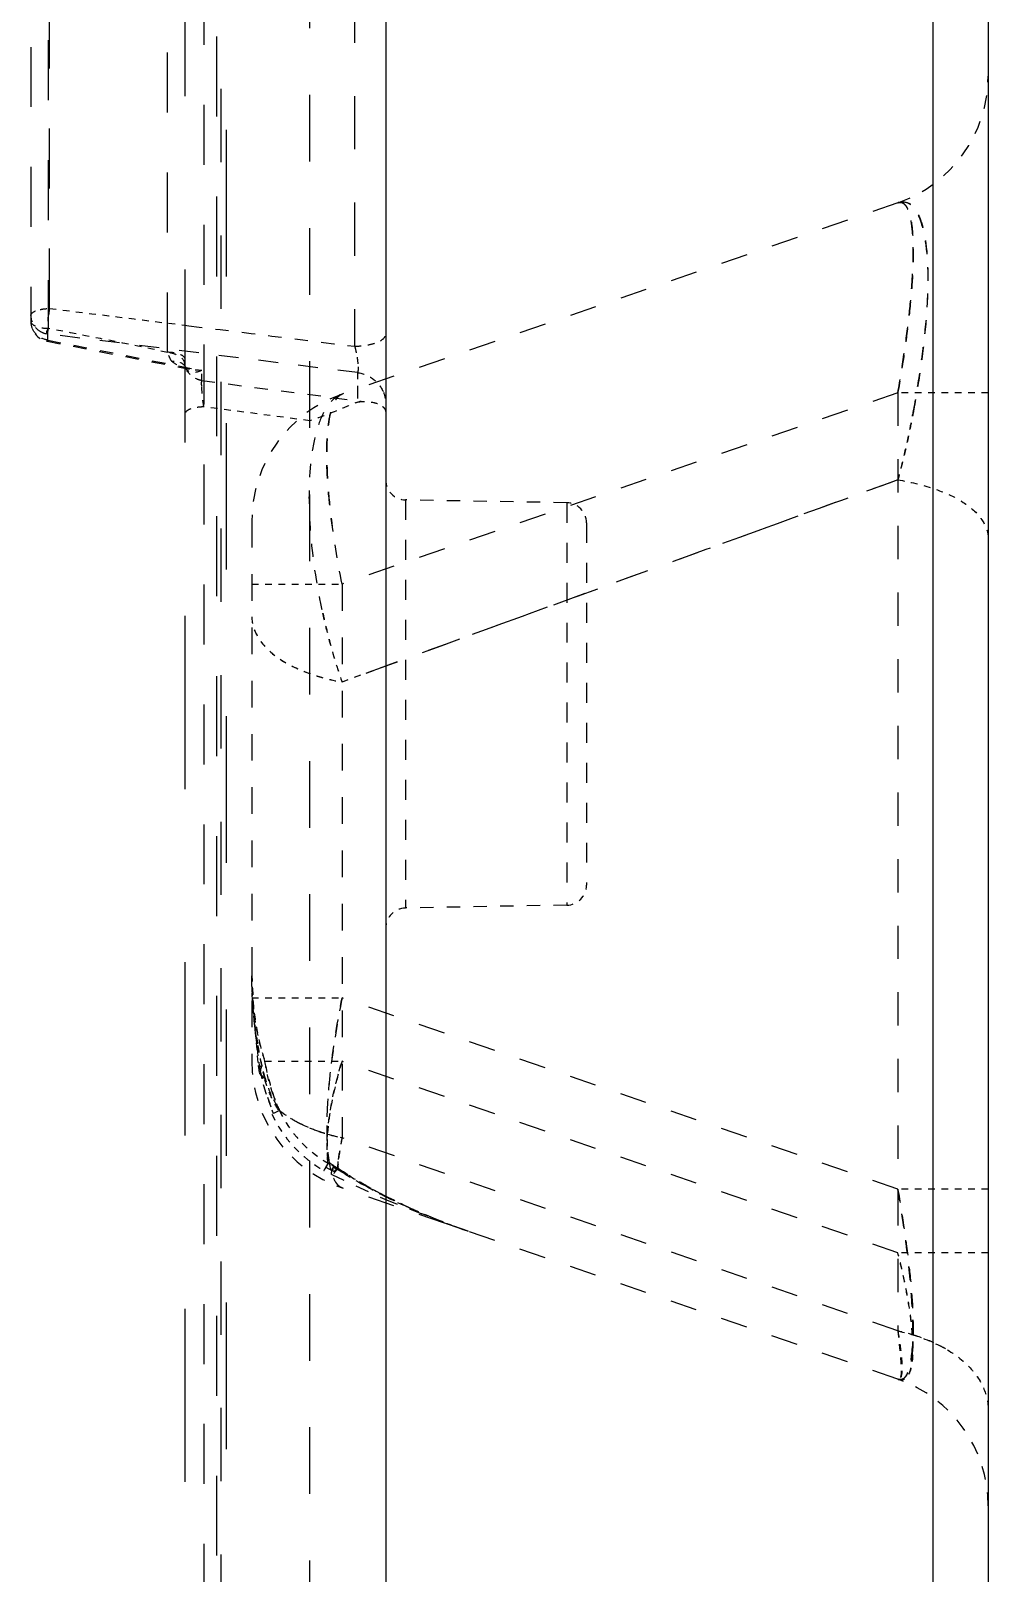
# Model space of a CAD drawing. Header units: millimetres. Extents: x 2750 to 4049, y 1371 to 1831.
# Drawn here: x 2854.96 to 2869.33, y 1567.1 to 1590.25 of the extents above; entities that cross this region are included whole.
import ezdxf

# ---------------------------------------------------------------- set-up
doc = ezdxf.new("R2010")
doc.units = ezdxf.units.MM
doc.linetypes.add('HIDDEN', pattern=[0.2, 0.1, -0.1])
doc.layers.add('11', color=7, linetype='Continuous')

msp = doc.modelspace()

# ---------------------------------------------------------------- linework, layer by layer
at = {"layer": '11', "color": 7, "linetype": 'Continuous'}
for p, q in [((2860.288, 1775.343), (2860.288, 1455.343)), ((2869.333, 1616.619), (2869.333, 1537.745)), ((2868.502, 1616.056), (2868.502, 1536.757))]:
    msp.add_line(p, q, dxfattribs=at)
at = {"layer": '11', "color": 8, "linetype": 'HIDDEN', "ltscale": 26}
msp.add_line((2857.273, 1721.865), (2857.273, 1518.813), dxfattribs=at)
at = {"layer": '11', "color": 8, "linetype": 'HIDDEN', "ltscale": 22}
msp.add_line((2857.892, 1707.559), (2857.892, 1533.127), dxfattribs=at)
at = {"layer": '11', "color": 8, "linetype": 'HIDDEN', "ltscale": 9}
for p, q in [((2857.013, 1585.419), (2857.013, 1655.263)), ((2854.961, 1654.803), (2854.961, 1585.883)), ((2855.221, 1654.906), (2855.221, 1585.78)), ((2855.242, 1586.079), (2855.242, 1654.607)), ((2857.558, 1590.936), (2857.558, 1520.202))]:
    msp.add_line(p, q, dxfattribs=at)
at = {"layer": '11', "color": 8, "linetype": 'HIDDEN', "ltscale": 11}
msp.add_line((2857.812, 1617.976), (2857.812, 1534.954), dxfattribs=at)
at = {"layer": '11', "color": 8, "linetype": 'HIDDEN', "ltscale": 12}
msp.add_line((2857.749, 1609.36), (2857.749, 1518.311), dxfattribs=at)
at = {"layer": '11', "color": 8, "linetype": 'HIDDEN', "ltscale": 8}
msp.add_line((2859.822, 1605.268), (2859.822, 1585.511), dxfattribs=at)
at = {"layer": '11', "color": 8, "linetype": 'HIDDEN', "ltscale": 10}
msp.add_line((2859.15, 1520.286), (2859.15, 1595.698), dxfattribs=at)
at = {"layer": '11', "color": 8, "linetype": 'HIDDEN', "ltscale": 4}
for p, q in [((2867.977, 1587.666), (2859.633, 1584.793)), ((2867.977, 1584.815), (2859.633, 1581.942)), ((2858.278, 1582.892), (2858.278, 1574.78)), ((2859.633, 1581.942), (2859.633, 1573.632)), ((2867.977, 1572.858), (2859.633, 1575.731)), ((2867.977, 1571.907), (2859.633, 1574.78)), ((2867.977, 1570.732), (2859.633, 1573.632)), ((2867.977, 1570.007), (2859.633, 1572.88))]:
    msp.add_line(p, q, dxfattribs=at)
at = {"layer": '11', "color": 8, "linetype": 'HIDDEN', "ltscale": 0.04}
msp.add_line((2857.273, 1585.828), (2857.335, 1585.82), dxfattribs=at)
at = {"layer": '11', "color": 8, "linetype": 'HIDDEN', "ltscale": 2}
for p, q in [((2855.204, 1585.588), (2857.341, 1585.168)), ((2855.215, 1585.604), (2857.527, 1585.149)), ((2857.527, 1584.997), (2859.866, 1584.694)), ((2863.006, 1583.163), (2860.584, 1583.205)), ((2863.006, 1577.123), (2860.584, 1577.081))]:
    msp.add_line(p, q, dxfattribs=at)
at = {"layer": '11', "color": 8, "linetype": 'HIDDEN', "ltscale": 0.06}
msp.add_line((2855.215, 1585.604), (2855.215, 1585.695), dxfattribs=at)
at = {"layer": '11', "color": 8, "linetype": 'HIDDEN', "ltscale": 3}
for p, q in [((2859.866, 1585.116), (2855.215, 1585.695)), ((2860.584, 1583.205), (2860.584, 1577.081)), ((2863.006, 1583.163), (2863.006, 1577.123)), ((2863.303, 1582.861), (2863.303, 1577.425))]:
    msp.add_line(p, q, dxfattribs=at)
at = {"layer": '11', "color": 8, "linetype": 'HIDDEN', "ltscale": 0.02}
msp.add_line((2857.276, 1585.216), (2857.273, 1585.247), dxfattribs=at)
at = {"layer": '11', "color": 8, "linetype": 'HIDDEN', "ltscale": 0.01}
for p, q in [((2857.283, 1585.2), (2857.276, 1585.216)), ((2857.294, 1585.188), (2857.283, 1585.202))]:
    msp.add_line(p, q, dxfattribs=at)
at = {"layer": '11', "color": 8, "linetype": 'HIDDEN', "ltscale": 0.001}
for p, q in [((2857.283, 1585.2), (2857.283, 1585.202)), ((2859.479, 1573.078), (2859.478, 1573.079)), ((2859.504, 1573.128), (2859.503, 1573.129))]:
    msp.add_line(p, q, dxfattribs=at)
at = {"layer": '11', "color": 8, "linetype": 'HIDDEN', "ltscale": 0.03}
msp.add_line((2857.297, 1585.165), (2857.283, 1585.2), dxfattribs=at)
at = {"layer": '11', "color": 8, "linetype": 'HIDDEN', "ltscale": 0.1}
for p, q in [((2857.527, 1584.997), (2857.527, 1585.149)), ((2859.866, 1584.83), (2859.866, 1584.694))]:
    msp.add_line(p, q, dxfattribs=at)
at = {"layer": '11', "color": 8, "linetype": 'HIDDEN', "ltscale": 0.2}
msp.add_line((2859.866, 1585.116), (2859.866, 1584.83), dxfattribs=at)
at = {"layer": '11', "color": 8, "linetype": 'HIDDEN', "ltscale": 5}
msp.add_line((2867.977, 1584.815), (2867.977, 1570.732), dxfattribs=at)
at = {"layer": '11', "color": 8, "linetype": 'HIDDEN'}
for p, q in [((2869.333, 1584.815), (2867.977, 1584.815)), ((2859.151, 1584.394), (2857.558, 1584.602)), ((2858.278, 1581.942), (2859.633, 1581.942)), ((2858.278, 1575.731), (2859.633, 1575.731)), ((2869.333, 1572.858), (2867.977, 1572.858)), ((2869.333, 1571.907), (2867.977, 1571.907))]:
    msp.add_line(p, q, dxfattribs=at)
at = {"layer": '11', "color": 8, "linetype": 'HIDDEN', "ltscale": 0.5}
msp.add_line((2860.286, 1580.71), (2859.633, 1580.472), dxfattribs=at)
at = {"layer": '11', "color": 8, "linetype": 'HIDDEN', "ltscale": 0.007}
msp.add_line((2858.402, 1574.611), (2858.4, 1574.621), dxfattribs=at)
at = {"layer": '11', "color": 8, "linetype": 'HIDDEN', "ltscale": 0.008}
msp.add_line((2858.411, 1574.615), (2858.41, 1574.626), dxfattribs=at)
at = {"layer": '11', "color": 8, "linetype": 'HIDDEN', "ltscale": 0.8}
msp.add_line((2858.475, 1574.78), (2859.633, 1574.78), dxfattribs=at)
at = {"layer": '11', "color": 8, "linetype": 'HIDDEN', "ltscale": 0.09}
for p, q in [((2858.695, 1574.039), (2858.58, 1573.986)), ((2859.424, 1573.251), (2859.362, 1573.14)), ((2859.39, 1573.189), (2859.504, 1573.129))]:
    msp.add_line(p, q, dxfattribs=at)
at = {"layer": '11', "color": 8, "linetype": 'HIDDEN', "ltscale": 0.04}
msp.add_lwpolyline([(2857.341, 1585.168), (2857.33, 1585.17), (2857.294, 1585.188)], dxfattribs=at)
at = {"layer": '11', "color": 8, "linetype": 'HIDDEN'}
for points in [[(2858.277, 1576.078), (2858.312, 1575.36), (2858.4, 1574.621)], [(2858.278, 1576.09), (2858.287, 1575.656), (2858.374, 1574.716), (2858.389, 1574.622)]]:
    msp.add_lwpolyline(points, dxfattribs=at)
at = {"layer": '11', "color": 8, "linetype": 'HIDDEN', "ltscale": 0.5}
for points in [[(2858.41, 1574.612), (2858.448, 1574.429), (2858.601, 1573.996)], [(2858.411, 1574.615), (2858.462, 1574.379), (2858.601, 1573.996)]]:
    msp.add_lwpolyline(points, dxfattribs=at)
at = {"layer": '11', "color": 8, "linetype": 'HIDDEN', "ltscale": 2}
msp.add_lwpolyline([(2859.479, 1573.078), (2860.275, 1572.71), (2861.196, 1572.345), (2861.525, 1572.229)], dxfattribs=at)
for centre, start, end in [((2867.323, 1589.566), 288.9998, 0), ((2860.288, 1582.892), 109, 180), ((2860.288, 1574.78), 180, 251), ((2867.323, 1568.106), 0, 71.0002)]:
    msp.add_arc(centre, 2.01, start, end, dxfattribs=at)
at = {"layer": '11', "color": 8, "linetype": 'HIDDEN', "ltscale": 0.08}
msp.add_arc((2857.606, 1585.684), 2.397, 170.5089, 173.0367, dxfattribs=at)
at = {"layer": '11', "color": 8, "linetype": 'HIDDEN', "ltscale": 0.3}
for centre, radius, start, end in [((2855.263, 1585.883), 0.301, 179.9971, 258.9815), ((2860.589, 1583.507), 0.301, 180, 269), ((2863.001, 1582.862), 0.301, 0, 89), ((2863.001, 1577.424), 0.301, 271, 0), ((2860.589, 1576.779), 0.301, 91, 180), ((2864.99, 1576.099), 6.713, 179.9966, 183.1399), ((2863.635, 1575.913), 5.344, 189.6474, 194.6234), ((2863.925, 1579.843), 7.966, 238.3285, 241.6933)]:
    msp.add_arc(centre, radius, start, end, dxfattribs=at)
at = {"layer": '11', "color": 8, "linetype": 'HIDDEN', "ltscale": 0.03}
msp.add_arc((2855.228, 1585.883), 0.267, 180.0122, 189.5628, dxfattribs=at)
at = {"layer": '11', "color": 8, "linetype": 'HIDDEN', "ltscale": 0.1}
for centre, radius, start, end in [((2864.908, 1576.095), 6.63, 183.1426, 184.8031), ((2859.624, 1574.766), 1.165, 200.4094, 209.0668), ((2864.332, 1572.686), 4.794, 168.6176, 170.7028), ((2863.588, 1579.29), 7.318, 236.6853, 238.3007), ((2864.215, 1580.372), 8.569, 241.6615, 242.7027)]:
    msp.add_arc(centre, radius, start, end, dxfattribs=at)
at = {"layer": '11', "color": 8, "linetype": 'HIDDEN', "ltscale": 0.4}
msp.add_arc((2864.428, 1576.048), 6.148, 184.7497, 189.6503, dxfattribs=at)
at = {"layer": '11', "color": 8, "linetype": 'HIDDEN', "ltscale": 0.2}
for centre, radius, start, end in [((2860.977, 1575.098), 2.516, 198.6715, 204.8854), ((2867.421, 1568.124), 2.666, 72.3113, 77.9634)]:
    msp.add_arc(centre, radius, start, end, dxfattribs=at)
at = {"layer": '11', "color": 8, "linetype": 'HIDDEN', "ltscale": 0.8}
for radius, start, end in [(1.883, 204.9586, 240.5998), (1.756, 204.9592, 240.5612)]:
    msp.add_arc((2860.288, 1574.78), radius, start, end, dxfattribs=at)
at = {"layer": '11', "color": 8, "linetype": 'HIDDEN', "ltscale": 0.06}
msp.add_arc((2860.106, 1574.143), 1.105, 232.515, 237.2085, dxfattribs=at)
at = {"layer": '11', "color": 8, "linetype": 'HIDDEN', "ltscale": 0.6}
msp.add_arc((2864.101, 1580.336), 8.493, 237.1852, 243.2935, dxfattribs=at)
at = {"layer": '11', "color": 8, "linetype": 'HIDDEN', "ltscale": 2}
for points, knots in [([(2867.977, 1587.666), (2868.02, 1587.681), (2868.13, 1587.687), (2868.266, 1587.545), (2868.353, 1587.297), (2868.42, 1586.922), (2868.434, 1586.421), (2868.397, 1585.829), (2868.317, 1585.198), (2868.249, 1584.771), (2868.21, 1584.559)], [0, 0, 0, 0, 0.04101, 0.088615, 0.163287, 0.276022, 0.429102, 0.611926, 0.80696, 1, 1, 1, 1]), ([(2867.977, 1587.666), (2868.021, 1587.681), (2868.13, 1587.687), (2868.238, 1587.585), (2868.3, 1587.464), (2868.367, 1587.265), (2868.421, 1586.924), (2868.434, 1586.423), (2868.4, 1585.832), (2868.325, 1585.2), (2868.253, 1584.773), (2868.216, 1584.561)], [0, 0, 0, 0, 0.041364, 0.089464, 0.122496, 0.164054, 0.276862, 0.429903, 0.6124, 0.807049, 1, 1, 1, 1]), ([(2867.977, 1587.666), (2867.993, 1587.671), (2868.028, 1587.676), (2868.077, 1587.648), (2868.116, 1587.592), (2868.163, 1587.468), (2868.196, 1587.241), (2868.208, 1586.895), (2868.189, 1586.458), (2868.144, 1585.95), (2868.072, 1585.394), (2868.011, 1585.011), (2867.977, 1584.815)], [0, 0, 0, 0, 0.016707, 0.033491, 0.054912, 0.083636, 0.166826, 0.284548, 0.433891, 0.608092, 0.799364, 1, 1, 1, 1]), ([(2867.977, 1587.666), (2867.992, 1587.671), (2868.026, 1587.676), (2868.076, 1587.651), (2868.115, 1587.598), (2868.164, 1587.476), (2868.198, 1587.247), (2868.207, 1586.893), (2868.187, 1586.447), (2868.143, 1585.933), (2868.072, 1585.381), (2868.011, 1585.005), (2867.977, 1584.815)], [0, 0, 0, 0, 0.016296, 0.03269, 0.053489, 0.081607, 0.164521, 0.285136, 0.438514, 0.615266, 0.80547, 1, 1, 1, 1]), ([(2867.977, 1584.815), (2868.01, 1585.005), (2868.071, 1585.382), (2868.145, 1585.935), (2868.194, 1586.449), (2868.213, 1586.896), (2868.201, 1587.248), (2868.165, 1587.477), (2868.115, 1587.598), (2868.076, 1587.651), (2868.026, 1587.676), (2867.992, 1587.671), (2867.977, 1587.666)], [0, 0, 0, 0, 0.194645, 0.385126, 0.562244, 0.71546, 0.835821, 0.918443, 0.946529, 0.967354, 0.983758, 1, 1, 1, 1]), ([(2867.977, 1587.666), (2867.992, 1587.671), (2868.026, 1587.676), (2868.075, 1587.65), (2868.115, 1587.598), (2868.166, 1587.477), (2868.201, 1587.248), (2868.213, 1586.895), (2868.194, 1586.448), (2868.145, 1585.934), (2868.071, 1585.382), (2868.01, 1585.005), (2867.977, 1584.815)], [0, 0, 0, 0, 0.016116, 0.032547, 0.053421, 0.081544, 0.164289, 0.284678, 0.437986, 0.615027, 0.805426, 1, 1, 1, 1]), ([(2859.633, 1584.793), (2859.487, 1584.743), (2859.316, 1584.484), (2859.205, 1584.097), (2859.146, 1583.678), (2859.13, 1583.191), (2859.166, 1582.455), (2859.257, 1581.887), (2859.341, 1581.505)], [0, 0, 0, 0, 0.134926, 0.235073, 0.357925, 0.500757, 0.659183, 1, 1, 1, 1]), ([(2859.633, 1581.942), (2859.564, 1582.291), (2859.479, 1582.8), (2859.415, 1583.454), (2859.398, 1583.873), (2859.41, 1584.225), (2859.451, 1584.499), (2859.513, 1584.691), (2859.592, 1584.779), (2859.633, 1584.793)], [0, 0, 0, 0, 0.364199, 0.528169, 0.672771, 0.793825, 0.888481, 0.955722, 1, 1, 1, 1]), ([(2859.633, 1581.942), (2859.565, 1582.291), (2859.482, 1582.801), (2859.42, 1583.456), (2859.404, 1583.875), (2859.415, 1584.227), (2859.454, 1584.501), (2859.515, 1584.691), (2859.593, 1584.779), (2859.633, 1584.793)], [0, 0, 0, 0, 0.364734, 0.529041, 0.673908, 0.79497, 0.88941, 0.956329, 1, 1, 1, 1]), ([(2859.633, 1575.731), (2859.564, 1575.382), (2859.479, 1574.873), (2859.415, 1574.219), (2859.398, 1573.8), (2859.41, 1573.448), (2859.451, 1573.173), (2859.513, 1572.982), (2859.592, 1572.894), (2859.633, 1572.88)], [0, 0, 0, 0, 0.364198, 0.52817, 0.672779, 0.79384, 0.888501, 0.955739, 1, 1, 1, 1]), ([(2859.633, 1572.88), (2859.593, 1572.894), (2859.515, 1572.982), (2859.454, 1573.172), (2859.415, 1573.447), (2859.404, 1573.798), (2859.42, 1574.218), (2859.482, 1574.872), (2859.566, 1575.382), (2859.633, 1575.731)], [0, 0, 0, 0, 0.04369, 0.1106, 0.205072, 0.326171, 0.47105, 0.635335, 1, 1, 1, 1]), ([(2861.525, 1572.229), (2860.994, 1572.412), (2860.301, 1572.711), (2859.657, 1573.096), (2859.499, 1573.198)], [0, 0, 0, 0, 0.749202, 1, 1, 1, 1]), ([(2861.531, 1572.226), (2861.016, 1572.404), (2860.344, 1572.698), (2859.721, 1573.074), (2859.568, 1573.174)], [0, 0, 0, 0, 0.749515, 1, 1, 1, 1]), ([(2867.977, 1570.007), (2867.992, 1570.002), (2868.026, 1569.997), (2868.075, 1570.022), (2868.115, 1570.075), (2868.166, 1570.196), (2868.201, 1570.425), (2868.213, 1570.778), (2868.194, 1571.225), (2868.145, 1571.739), (2868.071, 1572.291), (2868.01, 1572.668), (2867.977, 1572.858)], [0, 0, 0, 0, 0.016117, 0.032549, 0.053423, 0.081546, 0.164291, 0.28468, 0.437986, 0.615027, 0.805426, 1, 1, 1, 1]), ([(2867.977, 1570.007), (2867.992, 1570.002), (2868.026, 1569.997), (2868.076, 1570.022), (2868.115, 1570.075), (2868.164, 1570.197), (2868.198, 1570.426), (2868.207, 1570.78), (2868.187, 1571.226), (2868.142, 1571.74), (2868.072, 1572.292), (2868.011, 1572.668), (2867.977, 1572.858)], [0, 0, 0, 0, 0.016292, 0.032685, 0.053485, 0.081605, 0.164528, 0.28514, 0.438523, 0.615277, 0.805477, 1, 1, 1, 1]), ([(2867.977, 1572.858), (2868.01, 1572.668), (2868.071, 1572.291), (2868.145, 1571.738), (2868.194, 1571.224), (2868.213, 1570.777), (2868.201, 1570.425), (2868.165, 1570.196), (2868.115, 1570.075), (2868.076, 1570.022), (2868.026, 1569.997), (2867.992, 1570.002), (2867.977, 1570.007)], [0, 0, 0, 0, 0.194644, 0.385125, 0.562244, 0.715457, 0.835817, 0.918438, 0.946523, 0.967348, 0.983753, 1, 1, 1, 1]), ([(2867.977, 1570.007), (2867.993, 1570.002), (2868.028, 1569.997), (2868.077, 1570.025), (2868.116, 1570.081), (2868.163, 1570.205), (2868.196, 1570.432), (2868.208, 1570.778), (2868.189, 1571.215), (2868.144, 1571.723), (2868.072, 1572.279), (2868.011, 1572.662), (2867.977, 1572.858)], [0, 0, 0, 0, 0.016707, 0.033491, 0.054912, 0.083636, 0.166825, 0.284548, 0.433891, 0.608092, 0.799364, 1, 1, 1, 1])]:
    msp.add_open_spline(points, degree=3, knots=knots, dxfattribs=at)
at = {"layer": '11', "color": 8, "linetype": 'HIDDEN', "ltscale": 0.1}
for points, knots in [([(2854.961, 1585.975), (2854.961, 1585.995), (2855.011, 1586.042), (2855.064, 1586.055), (2855.1, 1586.063)], [0, 0, 0, 0, 0.364884, 1, 1, 1, 1]), ([(2855.1, 1586.063), (2855.111, 1586.065), (2855.158, 1586.074), (2855.205, 1586.078), (2855.242, 1586.079)], [0, 0, 0, 0, 0.235874, 1, 1, 1, 1]), ([(2855.215, 1585.695), (2855.206, 1585.702), (2855.194, 1585.723), (2855.209, 1585.747), (2855.217, 1585.769), (2855.217, 1585.796), (2855.215, 1585.836), (2855.218, 1585.867), (2855.219, 1585.889)], [0, 0, 0, 0, 0.179632, 0.283105, 0.401245, 0.533827, 0.680763, 1, 1, 1, 1]), ([(2855.221, 1585.78), (2855.216, 1585.754), (2855.21, 1585.709), (2855.201, 1585.645), (2855.201, 1585.615), (2855.2, 1585.588), (2855.205, 1585.588)], [0, 0, 0, 0, 0.404148, 0.722282, 0.92497, 1, 1, 1, 1]), ([(2859.822, 1585.512), (2859.826, 1585.499), (2859.841, 1585.445), (2859.851, 1585.39), (2859.858, 1585.348)], [0, 0, 0, 0, 0.240969, 1, 1, 1, 1]), ([(2857.08, 1585.284), (2857.064, 1585.301), (2857.044, 1585.349), (2857.022, 1585.394), (2857.012, 1585.419)], [0, 0, 0, 0, 0.471086, 1, 1, 1, 1]), ([(2859.858, 1585.348), (2859.86, 1585.335), (2859.867, 1585.286), (2859.872, 1585.237), (2859.873, 1585.201)], [0, 0, 0, 0, 0.271464, 1, 1, 1, 1]), ([(2858.392, 1574.623), (2858.39, 1574.635), (2858.393, 1574.698), (2858.438, 1574.749), (2858.475, 1574.781)], [0, 0, 0, 0, 0.208302, 1, 1, 1, 1]), ([(2858.411, 1574.623), (2858.411, 1574.635), (2858.416, 1574.695), (2858.453, 1574.748), (2858.486, 1574.781)], [0, 0, 0, 0, 0.216345, 1, 1, 1, 1]), ([(2859.58, 1573.307), (2859.582, 1573.319), (2859.588, 1573.371), (2859.596, 1573.422), (2859.602, 1573.461)], [0, 0, 0, 0, 0.237232, 1, 1, 1, 1])]:
    msp.add_open_spline(points, degree=3, knots=knots, dxfattribs=at)
at = {"layer": '11', "color": 8, "linetype": 'HIDDEN', "ltscale": 0.2}
for points, knots in [([(2854.961, 1585.975), (2854.961, 1585.928), (2854.987, 1585.833), (2855.057, 1585.763), (2855.097, 1585.738)], [0, 0, 0, 0, 0.494852, 1, 1, 1, 1]), ([(2854.961, 1585.883), (2854.961, 1585.85), (2855.071, 1585.79), (2855.158, 1585.783), (2855.221, 1585.78)], [0, 0, 0, 0, 0.348412, 1, 1, 1, 1]), ([(2857.013, 1585.427), (2857.076, 1585.423), (2857.163, 1585.416), (2857.273, 1585.356), (2857.273, 1585.322)], [0, 0, 0, 0, 0.650675, 1, 1, 1, 1]), ([(2857.283, 1585.202), (2857.265, 1585.232), (2857.2, 1585.282), (2857.121, 1585.287), (2857.08, 1585.284)], [0, 0, 0, 0, 0.454397, 1, 1, 1, 1]), ([(2857.341, 1585.168), (2857.293, 1585.177), (2857.201, 1585.204), (2857.114, 1585.251), (2857.08, 1585.284)], [0, 0, 0, 0, 0.506825, 1, 1, 1, 1]), ([(2857.527, 1584.997), (2857.504, 1585.001), (2857.411, 1585.028), (2857.328, 1585.099), (2857.297, 1585.165)], [0, 0, 0, 0, 0.243359, 1, 1, 1, 1]), ([(2857.527, 1585.149), (2857.488, 1585.131), (2857.425, 1585.112), (2857.342, 1585.124), (2857.309, 1585.149), (2857.297, 1585.165)], [0, 0, 0, 0, 0.527945, 0.760599, 1, 1, 1, 1]), ([(2857.558, 1584.602), (2857.554, 1584.628), (2857.539, 1584.729), (2857.53, 1584.831), (2857.527, 1584.907)], [0, 0, 0, 0, 0.255132, 1, 1, 1, 1]), ([(2857.558, 1584.602), (2857.522, 1584.601), (2857.454, 1584.595), (2857.363, 1584.575), (2857.298, 1584.544), (2857.273, 1584.509), (2857.273, 1584.495)], [0, 0, 0, 0, 0.334364, 0.641673, 0.863011, 1, 1, 1, 1]), ([(2858.711, 1574.027), (2858.73, 1574.013), (2858.81, 1573.954), (2858.896, 1573.903), (2858.962, 1573.868)], [0, 0, 0, 0, 0.241781, 1, 1, 1, 1]), ([(2858.962, 1573.868), (2858.987, 1573.854), (2859.09, 1573.803), (2859.196, 1573.759), (2859.279, 1573.73)], [0, 0, 0, 0, 0.242988, 1, 1, 1, 1])]:
    msp.add_open_spline(points, degree=3, knots=knots, dxfattribs=at)
at = {"layer": '11', "color": 8, "linetype": 'HIDDEN', "ltscale": 0.06}
msp.add_open_spline([(2855.219, 1585.889), (2855.221, 1585.917), (2855.223, 1585.946), (2855.226, 1585.975)], degree=3, dxfattribs=at)
at = {"layer": '11', "color": 8, "linetype": 'HIDDEN'}
for points in [[(2855.242, 1586.079), (2855.919, 1585.996), (2856.596, 1585.912), (2857.273, 1585.828)], [(2857.012, 1585.419), (2856.417, 1585.549), (2855.818, 1585.662), (2855.221, 1585.78)], [(2858.475, 1574.52), (2858.342, 1575.026), (2858.279, 1575.553), (2858.278, 1576.076)], [(2861.531, 1572.226), (2861.105, 1572.373), (2860.686, 1572.55), (2860.285, 1572.757)], [(2860.284, 1572.749), (2860.685, 1572.547), (2861.101, 1572.375), (2861.525, 1572.229)]]:
    msp.add_open_spline(points, degree=3, dxfattribs=at)
at = {"layer": '11', "color": 8, "linetype": 'HIDDEN', "ltscale": 0.3}
for points, knots in [([(2855.215, 1585.604), (2855.155, 1585.613), (2855.037, 1585.666), (2854.975, 1585.781), (2854.965, 1585.839)], [0, 0, 0, 0, 0.508984, 1, 1, 1, 1]), ([(2857.273, 1585.247), (2857.273, 1585.269), (2857.242, 1585.335), (2857.128, 1585.4), (2857.026, 1585.419), (2856.968, 1585.426)], [0, 0, 0, 0, 0.175092, 0.537349, 1, 1, 1, 1]), ([(2859.87, 1584.675), (2859.947, 1584.687), (2860.077, 1584.684), (2860.201, 1584.641), (2860.239, 1584.61)], [0, 0, 0, 0, 0.614288, 1, 1, 1, 1]), ([(2859.279, 1573.73), (2859.307, 1573.72), (2859.423, 1573.682), (2859.543, 1573.651), (2859.633, 1573.632)], [0, 0, 0, 0, 0.245131, 1, 1, 1, 1]), ([(2859.633, 1573.632), (2859.625, 1573.589), (2859.596, 1573.438), (2859.575, 1573.285), (2859.569, 1573.176)], [0, 0, 0, 0, 0.28709, 1, 1, 1, 1])]:
    msp.add_open_spline(points, degree=3, knots=knots, dxfattribs=at)
at = {"layer": '11', "color": 8, "linetype": 'HIDDEN', "ltscale": 0.09}
msp.add_open_spline([(2855.097, 1585.738), (2855.133, 1585.716), (2855.174, 1585.701), (2855.215, 1585.695)], degree=3, dxfattribs=at)
at = {"layer": '11', "color": 8, "linetype": 'HIDDEN', "ltscale": 2}
msp.add_open_spline([(2857.335, 1585.82), (2858.164, 1585.717), (2858.993, 1585.614), (2859.822, 1585.512)], degree=3, dxfattribs=at)
at = {"layer": '11', "color": 8, "linetype": 'HIDDEN', "ltscale": 0.01}
msp.add_open_spline([(2855.205, 1585.588), (2855.205, 1585.588), (2855.211, 1585.591), (2855.213, 1585.598), (2855.215, 1585.604)], degree=3, knots=[0, 0, 0, 0, 0.116396, 1, 1, 1, 1], dxfattribs=at)
at = {"layer": '11', "color": 8, "linetype": 'HIDDEN', "ltscale": 0.4}
for points, knots in [([(2859.822, 1585.512), (2859.881, 1585.513), (2859.993, 1585.524), (2860.141, 1585.558), (2860.246, 1585.608), (2860.288, 1585.665), (2860.288, 1585.689)], [0, 0, 0, 0, 0.335364, 0.642214, 0.863038, 1, 1, 1, 1]), ([(2859.866, 1585.116), (2859.95, 1585.104), (2860.113, 1585.038), (2860.223, 1584.898), (2860.254, 1584.822)], [0, 0, 0, 0, 0.507468, 1, 1, 1, 1]), ([(2858.594, 1574.293), (2858.58, 1574.333), (2858.53, 1574.493), (2858.494, 1574.657), (2858.475, 1574.78)], [0, 0, 0, 0, 0.253944, 1, 1, 1, 1]), ([(2858.68, 1574.051), (2858.63, 1574.119), (2858.553, 1574.275), (2858.492, 1574.435), (2858.47, 1574.519)], [0, 0, 0, 0, 0.494244, 1, 1, 1, 1]), ([(2868.693, 1570.464), (2868.658, 1570.484), (2868.509, 1570.563), (2868.352, 1570.626), (2868.231, 1570.664)], [0, 0, 0, 0, 0.244127, 1, 1, 1, 1])]:
    msp.add_open_spline(points, degree=3, knots=knots, dxfattribs=at)
at = {"layer": '11', "color": 8, "linetype": 'HIDDEN', "ltscale": 0.06}
for points, knots in [([(2857.297, 1585.165), (2857.294, 1585.169), (2857.277, 1585.192), (2857.273, 1585.223), (2857.273, 1585.247)], [0, 0, 0, 0, 0.17427, 1, 1, 1, 1]), ([(2859.873, 1585.201), (2859.873, 1585.192), (2859.874, 1585.164), (2859.873, 1585.134), (2859.866, 1585.116)], [0, 0, 0, 0, 0.320674, 1, 1, 1, 1]), ([(2857.527, 1584.907), (2857.526, 1584.916), (2857.525, 1584.947), (2857.525, 1584.977), (2857.527, 1584.997)], [0, 0, 0, 0, 0.320159, 1, 1, 1, 1]), ([(2859.503, 1573.129), (2859.496, 1573.133), (2859.497, 1573.17), (2859.502, 1573.194), (2859.507, 1573.214)], [0, 0, 0, 0, 0.287863, 1, 1, 1, 1])]:
    msp.add_open_spline(points, degree=3, knots=knots, dxfattribs=at)
at = {"layer": '11', "color": 8, "linetype": 'HIDDEN', "ltscale": 0.1}
for points in [[(2857.527, 1585.149), (2857.465, 1585.15), (2857.402, 1585.156), (2857.341, 1585.168)], [(2860.254, 1584.822), (2860.276, 1584.769), (2860.288, 1584.71), (2860.288, 1584.652)], [(2858.606, 1574.2), (2858.638, 1574.141), (2858.676, 1574.085), (2858.711, 1574.027)], [(2859.569, 1573.176), (2859.52, 1573.2), (2859.472, 1573.226), (2859.424, 1573.252)], [(2859.568, 1573.174), (2859.521, 1573.2), (2859.472, 1573.225), (2859.424, 1573.251)]]:
    msp.add_open_spline(points, degree=3, dxfattribs=at)
at = {"layer": '11', "color": 8, "linetype": 'HIDDEN', "ltscale": 0.6}
for points, knots in [([(2859.922, 1584.685), (2859.863, 1584.674), (2859.743, 1584.627), (2859.493, 1584.514), (2859.289, 1584.442), (2859.151, 1584.394)], [0, 0, 0, 0, 0.216336, 0.465633, 1, 1, 1, 1]), ([(2858.695, 1574.04), (2858.668, 1574.1), (2858.573, 1574.34), (2858.511, 1574.592), (2858.475, 1574.78)], [0, 0, 0, 0, 0.254269, 1, 1, 1, 1])]:
    msp.add_open_spline(points, degree=3, knots=knots, dxfattribs=at)
at = {"layer": '11', "color": 8, "linetype": 'HIDDEN', "ltscale": 0.07}
for points, knots in [([(2860.239, 1584.61), (2860.247, 1584.604), (2860.271, 1584.582), (2860.288, 1584.549), (2860.288, 1584.526)], [0, 0, 0, 0, 0.293053, 1, 1, 1, 1]), ([(2859.577, 1573.193), (2859.562, 1573.175), (2859.544, 1573.154), (2859.513, 1573.125), (2859.504, 1573.128)], [0, 0, 0, 0, 0.708579, 1, 1, 1, 1])]:
    msp.add_open_spline(points, degree=3, knots=knots, dxfattribs=at)
at = {"layer": '11', "color": 8, "linetype": 'HIDDEN', "ltscale": 0.8}
for points, knots in [([(2868.216, 1584.561), (2868.199, 1584.468), (2868.13, 1584.114), (2868.047, 1583.763), (2867.977, 1583.505)], [0, 0, 0, 0, 0.26114, 1, 1, 1, 1]), ([(2868.21, 1584.559), (2868.193, 1584.467), (2868.125, 1584.113), (2868.045, 1583.762), (2867.977, 1583.505)], [0, 0, 0, 0, 0.261051, 1, 1, 1, 1]), ([(2859.341, 1581.505), (2859.36, 1581.415), (2859.443, 1581.067), (2859.544, 1580.723), (2859.633, 1580.472)], [0, 0, 0, 0, 0.256993, 1, 1, 1, 1]), ([(2859.345, 1581.506), (2859.364, 1581.416), (2859.445, 1581.068), (2859.545, 1580.723), (2859.633, 1580.472)], [0, 0, 0, 0, 0.257026, 1, 1, 1, 1])]:
    msp.add_open_spline(points, degree=3, knots=knots, dxfattribs=at)
at = {"layer": '11', "color": 8, "linetype": 'HIDDEN', "ltscale": 5}
msp.add_open_spline([(2867.977, 1583.506), (2867.277, 1583.252), (2864.495, 1582.242), (2861.714, 1581.23), (2859.633, 1580.472)], degree=3, knots=[0, 0, 0, 0, 0.251685, 1, 1, 1, 1], dxfattribs=at)
at = {"layer": '11', "color": 8, "linetype": 'HIDDEN', "ltscale": 4}
msp.add_open_spline([(2867.977, 1583.506), (2867.332, 1583.272), (2864.768, 1582.341), (2862.204, 1581.408), (2860.286, 1580.71)], degree=3, knots=[0, 0, 0, 0, 0.251544, 1, 1, 1, 1], dxfattribs=at)
at = {"layer": '11', "color": 8, "linetype": 'HIDDEN'}
for points, knots in [([(2867.977, 1583.506), (2868.159, 1583.477), (2868.498, 1583.396), (2868.939, 1583.207), (2869.242, 1582.952), (2869.333, 1582.729), (2869.333, 1582.632)], [0, 0, 0, 0, 0.321615, 0.60771, 0.830364, 1, 1, 1, 1]), ([(2858.278, 1581.452), (2858.278, 1581.344), (2858.363, 1581.102), (2858.665, 1580.811), (2859.108, 1580.597), (2859.451, 1580.504), (2859.633, 1580.472)], [0, 0, 0, 0, 0.181003, 0.407546, 0.688705, 1, 1, 1, 1]), ([(2858.278, 1581.452), (2858.278, 1581.346), (2858.36, 1581.107), (2858.657, 1580.816), (2859.102, 1580.599), (2859.448, 1580.505), (2859.633, 1580.472)], [0, 0, 0, 0, 0.177607, 0.401657, 0.68366, 1, 1, 1, 1]), ([(2858.277, 1576.099), (2858.277, 1575.766), (2858.323, 1575.317), (2858.44, 1574.887), (2858.474, 1574.78)], [0, 0, 0, 0, 0.748296, 1, 1, 1, 1]), ([(2859.633, 1574.78), (2859.547, 1574.501), (2859.449, 1574.094), (2859.402, 1573.578), (2859.409, 1573.351), (2859.424, 1573.251)], [0, 0, 0, 0, 0.564607, 0.80375, 1, 1, 1, 1]), ([(2859.424, 1573.251), (2859.409, 1573.351), (2859.402, 1573.578), (2859.449, 1574.094), (2859.547, 1574.501), (2859.633, 1574.78)], [0, 0, 0, 0, 0.19625, 0.435393, 1, 1, 1, 1]), ([(2867.977, 1570.007), (2868.005, 1569.997), (2868.078, 1569.994), (2868.161, 1570.093), (2868.2, 1570.258), (2868.212, 1570.497), (2868.192, 1570.802), (2868.142, 1571.153), (2868.069, 1571.527), (2868.009, 1571.78), (2867.977, 1571.907)], [0, 0, 0, 0, 0.043823, 0.094083, 0.17329, 0.290707, 0.442964, 0.619399, 0.808208, 1, 1, 1, 1]), ([(2867.977, 1570.007), (2868.007, 1569.997), (2868.083, 1569.995), (2868.161, 1570.102), (2868.195, 1570.265), (2868.208, 1570.497), (2868.189, 1570.79), (2868.144, 1571.134), (2868.072, 1571.513), (2868.011, 1571.774), (2867.977, 1571.907)], [0, 0, 0, 0, 0.045773, 0.097368, 0.177022, 0.290194, 0.43572, 0.607539, 0.79816, 1, 1, 1, 1]), ([(2867.977, 1570.732), (2868.161, 1570.692), (2868.509, 1570.579), (2868.957, 1570.317), (2869.254, 1569.962), (2869.333, 1569.683), (2869.333, 1569.556)], [0, 0, 0, 0, 0.293814, 0.567154, 0.800737, 1, 1, 1, 1])]:
    msp.add_open_spline(points, degree=3, knots=knots, dxfattribs=at)
at = {"layer": '11', "color": 8, "linetype": 'HIDDEN', "ltscale": 0.9}
msp.add_open_spline([(2858.475, 1574.78), (2858.441, 1574.887), (2858.324, 1575.314), (2858.278, 1575.76), (2858.278, 1576.091)], degree=3, knots=[0, 0, 0, 0, 0.251703, 1, 1, 1, 1], dxfattribs=at)
at = {"layer": '11', "color": 8, "linetype": 'HIDDEN', "ltscale": 0.02}
msp.add_open_spline([(2858.402, 1574.591), (2858.399, 1574.597), (2858.396, 1574.604), (2858.394, 1574.612)], degree=3, dxfattribs=at)
at = {"layer": '11', "color": 8, "linetype": 'HIDDEN', "ltscale": 0.08}
for points, knots in [([(2858.474, 1574.52), (2858.465, 1574.525), (2858.436, 1574.549), (2858.416, 1574.586), (2858.412, 1574.613)], [0, 0, 0, 0, 0.274282, 1, 1, 1, 1]), ([(2858.48, 1574.517), (2858.471, 1574.522), (2858.44, 1574.54), (2858.413, 1574.567), (2858.402, 1574.591)], [0, 0, 0, 0, 0.2875, 1, 1, 1, 1])]:
    msp.add_open_spline(points, degree=3, knots=knots, dxfattribs=at)
at = {"layer": '11', "color": 8, "linetype": 'HIDDEN', "ltscale": 0.2}
msp.add_open_spline([(2858.464, 1574.564), (2858.489, 1574.497), (2858.507, 1574.427), (2858.532, 1574.36)], degree=3, dxfattribs=at)
at = {"layer": '11', "color": 8, "linetype": 'HIDDEN', "ltscale": 0.7}
msp.add_open_spline([(2858.695, 1574.039), (2858.757, 1573.991), (2859.043, 1573.8), (2859.375, 1573.686), (2859.633, 1573.632)], degree=3, knots=[0, 0, 0, 0, 0.22897, 1, 1, 1, 1], dxfattribs=at)
at = {"layer": '11', "color": 8, "linetype": 'HIDDEN', "ltscale": 0.09}
for points, knots in [([(2859.424, 1573.251), (2859.415, 1573.235), (2859.399, 1573.208), (2859.382, 1573.177), (2859.37, 1573.158), (2859.368, 1573.149), (2859.36, 1573.142), (2859.362, 1573.14)], [0, 0, 0, 0, 0.431907, 0.745819, 0.856607, 0.936087, 1, 1, 1, 1]), ([(2859.362, 1573.14), (2859.364, 1573.139), (2859.367, 1573.15), (2859.373, 1573.156), (2859.383, 1573.176), (2859.401, 1573.207), (2859.416, 1573.235), (2859.424, 1573.251)], [0, 0, 0, 0, 0.063925, 0.143407, 0.254195, 0.568102, 1, 1, 1, 1]), ([(2859.568, 1573.174), (2859.569, 1573.185), (2859.572, 1573.229), (2859.576, 1573.273), (2859.58, 1573.307)], [0, 0, 0, 0, 0.233897, 1, 1, 1, 1]), ([(2859.478, 1573.079), (2859.475, 1573.081), (2859.474, 1573.095), (2859.48, 1573.134), (2859.49, 1573.17), (2859.499, 1573.198)], [0, 0, 0, 0, 0.098028, 0.293028, 1, 1, 1, 1]), ([(2859.568, 1573.175), (2859.553, 1573.153), (2859.528, 1573.12), (2859.502, 1573.087), (2859.489, 1573.08)], [0, 0, 0, 0, 0.646633, 1, 1, 1, 1])]:
    msp.add_open_spline(points, degree=3, knots=knots, dxfattribs=at)
at = {"layer": '11', "color": 8, "linetype": 'HIDDEN', "ltscale": 0.5}
for points, knots in [([(2867.977, 1570.732), (2867.987, 1570.627), (2868.003, 1570.479), (2868.02, 1570.294), (2868.027, 1570.188), (2868.029, 1570.105), (2868.021, 1570.048), (2868.006, 1570.01), (2867.984, 1570.005), (2867.977, 1570.007)], [0, 0, 0, 0, 0.421083, 0.594802, 0.738503, 0.848919, 0.92454, 0.969961, 1, 1, 1, 1]), ([(2867.977, 1570.732), (2867.995, 1570.626), (2868.018, 1570.48), (2868.035, 1570.286), (2868.042, 1570.17), (2868.033, 1569.988), (2867.977, 1570.007)], [0, 0, 0, 0, 0.435122, 0.61243, 0.757477, 1, 1, 1, 1])]:
    msp.add_open_spline(points, degree=3, knots=knots, dxfattribs=at)

doc.saveas('drawing.dxf')
